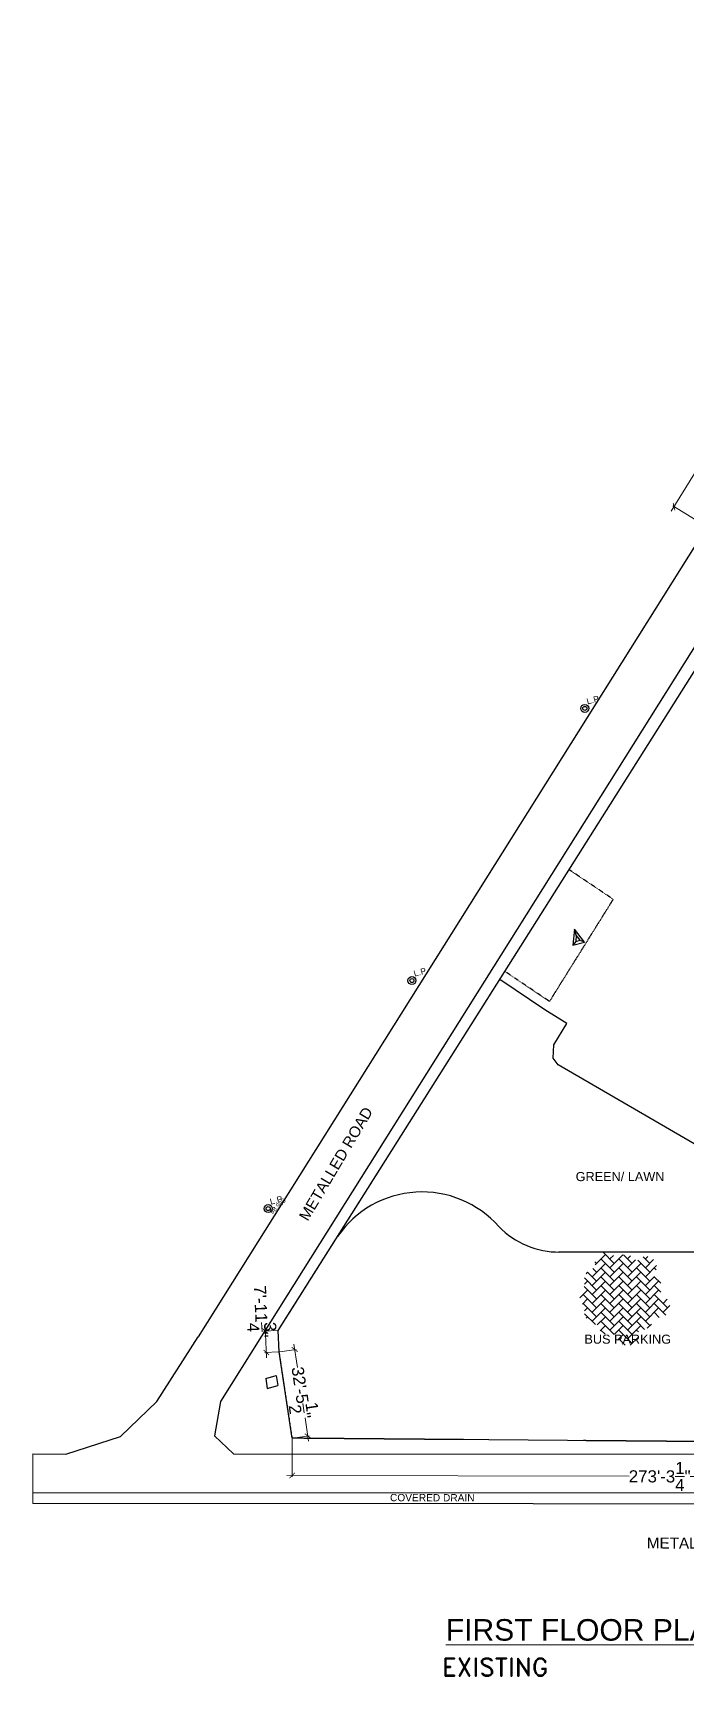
# Model space of a CAD drawing. Header units: inches. Extents: x -110725 to 51121, y 8404 to 44825.
# Drawn here: x -6845 to -3926, y 19246 to 26573 of the extents above; entities that cross this region are included whole.
import ezdxf
from ezdxf.enums import TextEntityAlignment as Align

# ---------------------------------------------------------------- set-up
doc = ezdxf.new("R2010")
doc.units = ezdxf.units.IN
doc.header["$LTSCALE"] = 0.1
doc.header["$MEASUREMENT"] = 0
doc.linetypes.add('CENTER', pattern=[2, 1.25, -0.25, 0.25, -0.25])
doc.linetypes.add('HIDDEN', pattern=[0.375, 0.25, -0.125])
doc.layers.get('0').update_dxf_attribs({"color": 1, "lineweight": 0})
doc.layers.get('Defpoints').update_dxf_attribs({"lineweight": 0})
for name, color, linetype in [('boundary', 6, 'Continuous'), ('building', 6, 'Continuous'), ('GREEN BELT', 80, 'Continuous'), ('MAN HOL', 154, 'Continuous'), ('PARKING SHED', 9, 'Continuous'), ('POLE', 7, 'Continuous'), ('road', 8, 'Continuous'), ('SEAL', 7, 'Continuous')]:
    doc.layers.add(name, color=color, linetype=linetype)
for name, color, linetype, lineweight in [('dim', 252, 'Continuous', 0), ('HATCH', 5, 'Continuous', 5), ('TEXT', 3, 'Continuous', 0)]:
    doc.layers.add(name, color=color, linetype=linetype, lineweight=lineweight)
doc.styles.add('as', font='arial.ttf')
doc.styles.add('EHSAN', font='arial.ttf', dxfattribs={"height": 54})
doc.styles.add('MONOTXT', font='@Arial Unicode MS')
doc.styles.add('ROMAND', font='romand.shx')
doc.styles.get("Standard").update_dxf_attribs({"font": 'arial.ttf'})
doc.styles.add('STYLE10', font='arial.ttf')
doc.dimstyles.new('DIM1', dxfattribs={"dimtxt": 54, "dimasz": 6, "dimexe": 6, "dimexo": 3, "dimgap": 1, "dimtad": 0, "dimzin": 0, "dimdsep": 46, "dimlunit": 4, "dimtxsty": 'EHSAN', "dimblk": 'ARCHTICK', "dimcen": 3, "dimdle": 6, "dimclrd": 4, "dimclre": 4, "dimclrt": 6, "dimadec": 0, "dimazin": 0, "dimtfac": 1, "dimtofl": 0, "dimtmove": 1, "dimatfit": 3, "dimldrblk": 'ARCHTICK', "dimfxl": 4, "dimtolj": 1, "dimtzin": 3, "dimlwd": -1, "dimlwe": -1, "dimarcsym": 0})

# ---------------------------------------------------------------- blocks, each defined once
blk = doc.blocks.new('cp')
at = {"color": 1, "linetype": 'Continuous', "lineweight": 25}
for p, q in [((439137.34, 3492505.51, -684.44), (439134.78, 3492498.54, -684.44)), ((439140.21, 3492498.54, -684.44), (439137.34, 3492505.51, -684.44)), ((439137.4, 3492502.57, -684.44), (439137.34, 3492505.51, -684.44)), ((439136.43, 3492499.92, -684.44), (439134.78, 3492498.54, -684.44)), ((439134.78, 3492498.54, -684.44), (439140.21, 3492498.54, -684.44)), ((439137.4, 3492502.57, -684.44), (439136.43, 3492499.92, -684.44)), ((439136.43, 3492499.92, -684.44), (439138.49, 3492499.92, -684.44)), ((439138.49, 3492499.92, -684.44), (439137.4, 3492502.57, -684.44)), ((439138.49, 3492499.92, -684.44), (439140.21, 3492498.54, -684.44))]:
    blk.add_line(p, q, dxfattribs=at)
blk = doc.blocks.new('LP')
at = {"layer": 'POLE', "linetype": 'Continuous'}
for radius in [2.24, 1.12]:
    blk.add_circle((39544.58, 18392.87), radius, dxfattribs=at)
at = {"layer": 'SEAL', "color": 7, "linetype": 'Continuous', "lineweight": 25, "style": 'MONOTXT'}
blk.add_text('L.P', height=3.36, dxfattribs=at).set_placement((39550.06, 18394.6), align=Align.CENTER)
blk = doc.blocks.new('_ArchTick')
at = {"color": 0, "linetype": 'ByBlock', "const_width": 0.15}
blk.add_lwpolyline([(-0.5, -0.5), (0.5, 0.5)], dxfattribs=at)
blk = doc.blocks.new('*D1989')
at = {"layer": 'Defpoints', "color": 0, "transparency": 16777216}
for p in [(-2296.2, 26306.5, 1175.7), (-3984.7, 24460.8), (-3585.6, 24214.8, 1175.7)]:
    blk.add_point(p, dxfattribs=at)
at = {"layer": 'dim', "color": 4, "transparency": 16777216}
for p, q in [((-2682.6, 26572.9), (-3268.8, 25622.1)), ((-2298.7, 26308), (-2700.3, 26555.6)), ((-3997.3, 24440.4), (-3411.1, 25391.2)), ((-3588.2, 24216.4), (-3989.8, 24464))]:
    blk.add_line(p, q, dxfattribs=at)
at = {"layer": 'dim', "color": 4, "transparency": 16777216, "xscale": 24, "yscale": 24, "zscale": 24}
for p, rotation in [((-2695.2, 26552.5), 58.34713072888594), ((-3984.7, 24460.8), 238.3471307288859)]:
    blk.add_blockref('_ArchTick', p, dxfattribs=dict(at, rotation=rotation))
at = {"layer": 'dim', "color": 6, "transparency": 16777216, "insert": (-3339.9, 25506.6), "char_height": 54, "attachment_point": 5, "rotation": 58.34713, "style": 'EHSAN'}
blk.add_mtext('\\A1;204\'-9{\\H1x;\\S1/4;}"', dxfattribs=at)
blk = doc.blocks.new('*D1990')
at = {"layer": 'Defpoints', "color": 0, "transparency": 16777216}
for p in [(-5808.3, 20784.5), (-5750.4, 20787.1, 1175.7), (-5746.1, 20691.6, 1175.7)]:
    blk.add_point(p, dxfattribs=at)
at = {"layer": 'dim', "color": 4, "transparency": 16777216}
for p, q in [((-5753.4, 20787), (-5814.3, 20784.2)), ((-5802.8, 20664.9), (-5809.4, 20808.4)), ((-5749.1, 20691.4), (-5809.9, 20688.6))]:
    blk.add_line(p, q, dxfattribs=at)
at = {"layer": 'dim', "color": 4, "transparency": 16777216, "xscale": 24, "yscale": 24, "zscale": 24}
for p, rotation in [((-5808.3, 20784.5), 92.61156248654193), ((-5803.9, 20688.9), 272.6115624865419)]:
    blk.add_blockref('_ArchTick', p, dxfattribs=dict(at, rotation=rotation))
at = {"layer": 'dim', "color": 6, "transparency": 16777216, "insert": (-5827.1, 20871.3), "char_height": 54, "attachment_point": 5, "rotation": 272.61156, "style": 'EHSAN'}
blk.add_mtext('\\A1;7\'-11{\\H1x;\\S3/4;}"', dxfattribs=at)
blk = doc.blocks.new('*D1991')
at = {"layer": 'Defpoints', "color": 0, "transparency": 16777216}
for p in [(-5746.1, 20691.6, 1175.7), (-5687.9, 20306.5, 1175.7), (-5618.6, 20317)]:
    blk.add_point(p, dxfattribs=at)
at = {"layer": 'dim', "color": 4, "transparency": 16777216}
for p, q in [((-5743.1, 20692), (-5670.9, 20702.9)), ((-5680.4, 20725.8), (-5664.6, 20621.7)), ((-5615, 20293.3), (-5630.7, 20397.4)), ((-5684.9, 20307), (-5612.7, 20317.9))]:
    blk.add_line(p, q, dxfattribs=at)
at = {"layer": 'dim', "color": 4, "transparency": 16777216, "xscale": 24, "yscale": 24, "zscale": 24}
for p, rotation in [((-5676.8, 20702), 98.59702656413425), ((-5618.6, 20317), 278.5970265641343)]:
    blk.add_blockref('_ArchTick', p, dxfattribs=dict(at, rotation=rotation))
at = {"layer": 'dim', "color": 6, "transparency": 16777216, "insert": (-5647.7, 20509.5), "char_height": 54, "attachment_point": 5, "rotation": 278.59703, "style": 'EHSAN'}
blk.add_mtext('\\A1;32\'-5{\\H1x;\\S1/2;}"', dxfattribs=at)
blk = doc.blocks.new('*D1992')
at = {"layer": 'Defpoints', "color": 0, "transparency": 16777216}
for p in [(-5687.9, 20306.5, 1175.7), (-2408.7, 20298.9, 1175.7), (-5688.3, 20140.3)]:
    blk.add_point(p, dxfattribs=at)
at = {"layer": 'dim', "color": 4, "transparency": 16777216}
for p, q in [((-5687.9, 20303.5), (-5688.3, 20134.3)), ((-2408.7, 20295.9), (-2409.1, 20126.7)), ((-5712.3, 20140.4), (-4184.3, 20136.8)), ((-2385.1, 20132.6), (-3913, 20136.2))]:
    blk.add_line(p, q, dxfattribs=at)
at = {"layer": 'dim', "color": 4, "transparency": 16777216, "xscale": 24, "yscale": 24, "zscale": 24}
for p, rotation in [((-5688.3, 20140.3), 179.866009565294), ((-2409.1, 20132.7), 359.866009565294)]:
    blk.add_blockref('_ArchTick', p, dxfattribs=dict(at, rotation=rotation))
at = {"layer": 'dim', "color": 6, "transparency": 16777216, "insert": (-4048.7, 20136.5), "char_height": 54, "attachment_point": 5, "rotation": 359.86601, "style": 'EHSAN'}
blk.add_mtext('\\A1;273\'-3{\\H1x;\\S1/4;}"', dxfattribs=at)

msp = doc.modelspace()

# ---------------------------------------------------------------- hatches: boundary and pattern name
at = {"layer": 'HATCH'}
h = msp.add_hatch(dxfattribs=at)
h.set_pattern_fill('AR-HBONE', color=251, scale=7)
h.set_pattern_definition([(45, (35960.426, 0), (3e-15, 39.59798), [84, -28]), (135, (35980.225, 19.8), (3e-15, 39.59798), [84, -28])])
edge = h.paths.add_edge_path()
edge.add_arc((-4098.15418, 20977.01655), 57.79696, 321.434521443, 431.434521344)
edge.add_arc((-4110.13027, 21069.09226), 48.09472, 309.170316825, 509.436811537)
edge.add_arc((-4202.96132, 21067.15357), 57.79696, 27.172607018, 137.172606919)
edge.add_arc((-4289.99205, 21090.14517), 47.52427, 20.0565317, 210.026767812)
edge.add_arc((-4328.20328, 21008.64141), 57.79696, 92.910692593, 202.910692493)
edge.add_arc((-4347.6486, 20939.25231), 57.79696, 125.77973538, 235.779735281)
edge.add_arc((-4326.32209, 20870.41811), 57.79696, 158.648778168, 268.648778068)
edge.add_arc((-4271.05192, 20824.1777), 57.79696, 191.517820955, 301.517820855)
edge.add_arc((-4191.86079, 20768.91902), 49.34167, 173.02945644, 385.744270945)
edge.add_arc((-4134.66685, 20846.72397), 57.79696, 257.25590653, 367.25590643)
edge.add_arc((-4050.24253, 20893.32761), 47.7354, 235.423391054, 453.26703682)

# ---------------------------------------------------------------- linework, layer by layer
at = {"linetype": 'Continuous'}
msp.add_line((-6845.42169, 20236.57699), (-6845.42169, 20015.66447), dxfattribs=at)
at = {"layer": 'boundary', "linetype": 'CENTER', "elevation": -26.09038}
msp.add_lwpolyline([(1921.85874, 20478.20914), (632.86157, 20479.40266), (638.57864, 20285.19908), (-381.63263, 20285.46756), (-505.16602, 20409.49329), (-822.00481, 20408.8178), (-822.00481, 20408.8178), (-947.60805, 20284.255), (-2408.67888, 20298.8718), (-2438.54782, 20406.68863), (-2754.49704, 20404.02947), (-2754.49704, 20404.02947), (-2880.86687, 20283.33), (-5687.8751, 20306.54046), (-5746.08219, 20691.55207), (-5750.4399, 20787.09078), (-3585.63687, 24214.83069)], dxfattribs=at)
at = {"layer": 'building', "linetype": 'Continuous', "elevation": 1.07221}
msp.add_lwpolyline([(-2880.86687, 20283.33), (-5687.8751, 20306.54046), (-5746.08219, 20691.55207), (-5750.4399, 20787.09078), (-3585.63687, 24214.83069)], dxfattribs=at)
at = {"layer": 'GREEN BELT', "linetype": 'Continuous'}
msp.add_line((-3041.20351, 21136.61756), (-4500.77807, 21136.61756), dxfattribs=at)
msp.add_lwpolyline([(-3628.96345, 21640.75306), (-3675.09845, 21561.28684, -0.4142135624), (-3757.11255, 21539.52249), (-4502.00608, 21971.97879), (-4523.38399, 22001.84415), (-4521.3168, 22061.13383), (-4462.93888, 22156.49411), (-4560.97212, 22216.14179), (-4762.47226, 22351.43454)], format="xyb", dxfattribs=at)
for centre, radius, start, end in [((-5108.90965, 20947.88705, -55.63566), 456.85539, 41.419890996, 145.634220669), ((-4495.77392, 21515.77768, -48.72588), 379.16376, 224.476360585, 270.251004826)]:
    msp.add_arc(centre, radius, start, end, dxfattribs=at)
at = {"layer": 'MAN HOL', "linetype": 'Continuous'}
for points, elevation in [([(-5805.99078, 20573.37522), (-5759.18468, 20586.50915), (-5752.66431, 20541.91023)], -7.02892), ([(-5805.99078, 20573.37522), (-5799.47041, 20528.7763)], -6.07584), ([(-5799.47041, 20528.7763), (-5752.66431, 20541.91023)], -6.07584)]:
    msp.add_lwpolyline(points, dxfattribs=dict(at, elevation=elevation))
at = {"layer": 'PARKING SHED', "linetype": 'HIDDEN', "elevation": 4.64623}
for points in [[(-4256.35759, 22709.70397), (-4452.87427, 22841.65069)], [(-4256.35759, 22709.70397), (-4540.45991, 22254.4037), (-4739.39534, 22387.97444)]]:
    msp.add_lwpolyline(points, dxfattribs=at)
at = {"layer": 'road', "linetype": 'Continuous'}
for points, elevation in [([(-2483.98118, 26526.16317), (-6108.42839, 20758.75346)], 3.21662), ([(-2210.4013, 26513.70008), (-5824.59217, 20762.23016)], 3.21662), ([(-6845.42169, 20236.57699), (-6698.78226, 20236.09082), (-6454.9177, 20313.57589), (-6292.75107, 20470.14029), (-6108.42839, 20758.75346)], -10.96034), ([(-5824.59217, 20762.23016), (-5824.59217, 20762.23016), (-6007.83838, 20470.45072), (-6034.3133, 20316.82491), (-5950.76031, 20237.24667)], -5.12277), ([(-5950.76031, 20237.24667), (8003.36443, 20231.50136), (7990.44622, 20463.11896)], -5.95671), ([(-6845.42169, 20064.42399), (8702.97669, 20058.02228), (8993.77831, 20058.33929)], -8.69679), ([(9086.39559, 20005.33655), (8783.96519, 20005.60601), (-6845.42169, 20015.66447)], 4.05056)]:
    msp.add_lwpolyline(points, dxfattribs=dict(at, elevation=elevation))

# ---------------------------------------------------------------- block references
at = {"layer": 'building', "linetype": 'Continuous', "xscale": 8.002064570160488, "yscale": 8.002064570160488, "zscale": 8.002064570160488, "rotation": 14.69136503644292}
for p in [(-273148.49563, -199060.71902, 8.22026), (-273919.78525, -200274.33529, 9.29247), (-274561.24005, -201291.21553, 4.5271)]:
    msp.add_blockref('LP', p, dxfattribs=at)
at = {"layer": 'SEAL', "linetype": 'HIDDEN', "xscale": 9.69466234913073, "yscale": 9.69466234913073, "zscale": 9.69466234913073, "rotation": 14.69136503644292}
msp.add_blockref('cp', (4464439.47956, -33808809.55868, -5515.07575), dxfattribs=at)

# ---------------------------------------------------------------- texts
at = {"layer": 'TEXT', "color": 7, "linetype": 'Continuous', "lineweight": 25}
for s, height, rotation, p in [('METALLED ROAD', 48.6116571, 59.280640819, (-5618.95708, 21271.32098)), ('COVERED DRAIN', 32.4077714, 359.886982453, (-5251.9029, 20025.69296)), ('METALLED ROAD', 48.6116571, 359.886982453, (-4106.01915, 19815.0397))]:
    msp.add_text(s, height=height, rotation=rotation, dxfattribs=at).set_placement(p)
at = {"layer": 'TEXT'}
for s, height, style, p in [('GREEN/ LAWN', 40.5, 'as', (-4423.5782, 21453.00773)), ('BUS PARKING', 40.5, 'as', (-4384.48635, 20728.01623)), ('%%UFIRST FLOOR PLAN', 96, 'STYLE10', (-5003.1693, 19404.03634, 32.88103)), ('EXISTING', 80.64, 'ROMAND', (-5019.62315, 19245.79605, 32.88103))]:
    msp.add_text(s, height=height, dxfattribs=dict(at, style=style)).set_placement(p)
msp.add_text('98.980 ', height=20.133676, rotation=44.12467166, dxfattribs=at).set_placement((-5776.38224, 21304.58462))

# ---------------------------------------------------------------- dimensions: what is measured, and where the dimension line sits
at = {"layer": 'dim'}
for p1, p2, distance, picture, middle in [((-2296.1917, 26306.46684, 1.07221), (-3585.63687, 24214.83069, 1.07221), -468.76796, '*D1989', (-3339.94976, 25506.64488, -1174.66297)), ((-5746.08219, 20691.55207, 1.07221), (-5687.8751, 20306.54046, 1.07221), 70.07533, '*D1991', (-5647.69067, 20509.52141, -1174.66297)), ((-2408.67888, 20298.8718, 1.07221), (-5687.8751, 20306.54046, 1.07221), 166.22174, '*D1992', (-4048.66571, 20136.48484, -1174.66297))]:
    dim = msp.add_aligned_dim(p1=p1, p2=p2, distance=distance, dimstyle='DIM1', override={"dimtxt": 36, "dimasz": 24, "dimdle": 24}, dxfattribs=at)
    dim.commit()
    dim.dimension.update_dxf_attribs({"geometry": picture, "text_midpoint": middle})
dim = msp.add_linear_dim(base=(-5808.27285, 20784.4529, -1174.66297), p1=(-5746.08219, 20691.55207, 1.07221), p2=(-5750.4399, 20787.09078, 1.07221), angle=92.611562487, dimstyle='DIM1', override={"dimtxt": 36, "dimasz": 24, "dimdle": 24}, dxfattribs=at)
dim.commit()
dim.dimension.update_dxf_attribs({"geometry": '*D1990', "text_midpoint": (-5827.08695, 20871.28916, -1174.66297), "dimtype": 161})

doc.saveas('drawing.dxf')
